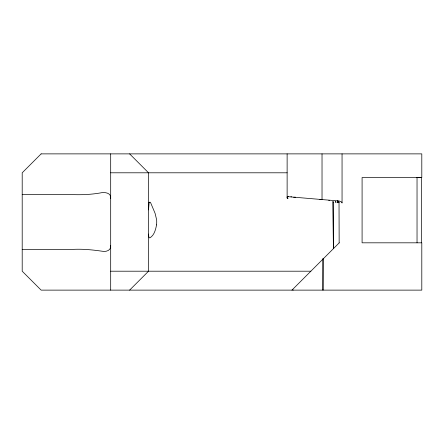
<?xml version="1.0" encoding="UTF-8"?>
<svg xmlns="http://www.w3.org/2000/svg" width="444" height="444" viewBox="0 0 444 444"><rect width="100%" height="100%" fill="white"/><g stroke="black" fill="none" stroke-linecap="round" stroke-linejoin="round"><path stroke-width="0.67" d="M322.977 258.935L322.966 290.126L323.104 258.253M110.689 245.36C111.477 250.405 106.027 252.142 102.031 251.21C92.297 249.794 82.495 248.856 72.644 249.395L22.2 249.395M148.535 209.89L149.151 202.264M156.543 224.88C155.672 229.609 154.185 235.536 149.695 237.956L148.851 237.129L148.535 234.049M129.615 290.126L148.535 271.201L148.535 172.799L129.615 153.874M339.155 242.907L339.022 201.848M291.941 290.126L339.249 242.818M287.751 196.526L287.124 196.603L339.449 201.032L341.708 202.114L342.052 203.047L342.052 153.874M295.587 197.192L293.817 197.291L294.755 197.364M287.501 196.764L288.278 196.553L287.462 196.564M416.872 177.556L421.561 177.528L421.561 242.818M110.689 172.799L287.124 172.799M22.2 194.605L72.644 194.605C81.746 194.933 90.848 194.539 99.833 193.029C104.179 191.936 111.505 192.407 110.689 198.64M149.056 202.264L150.433 202.264L155.067 213.27L156.61 219.697A13.159 7.348 -90 0 1 156.532 224.875M110.689 271.201L310.861 271.201M337.229 201.082L337.629 201.11M328.743 200.327L329.426 200.388M287.124 197.33L287.934 198.29L287.124 198.218L287.124 153.874M333.161 202.22L333.383 248.679L332.945 201.321L333.355 202.236M290.931 196.786L291.558 196.842M337.518 200.86L338.395 201.165M319.835 199.317L320.979 199.65M287.124 197.785L287.934 198.29M292.574 289.46L293.134 290.126M417.033 177.528L417.033 242.818M322.028 153.874L322.028 199.506M110.689 153.874L110.689 290.126M41.126 153.874L22.2 172.799L22.2 271.201L41.126 290.126L421.8 290.126L421.8 242.818L362.088 242.818L362.088 177.528L421.8 177.528L421.8 153.874L41.126 153.874M335.919 202.458L335.581 201.548L335.919 202.458M337.762 202.619L337.479 201.715L337.762 202.619M338.866 202.714L338.628 201.815L338.866 202.714"/></g></svg>
